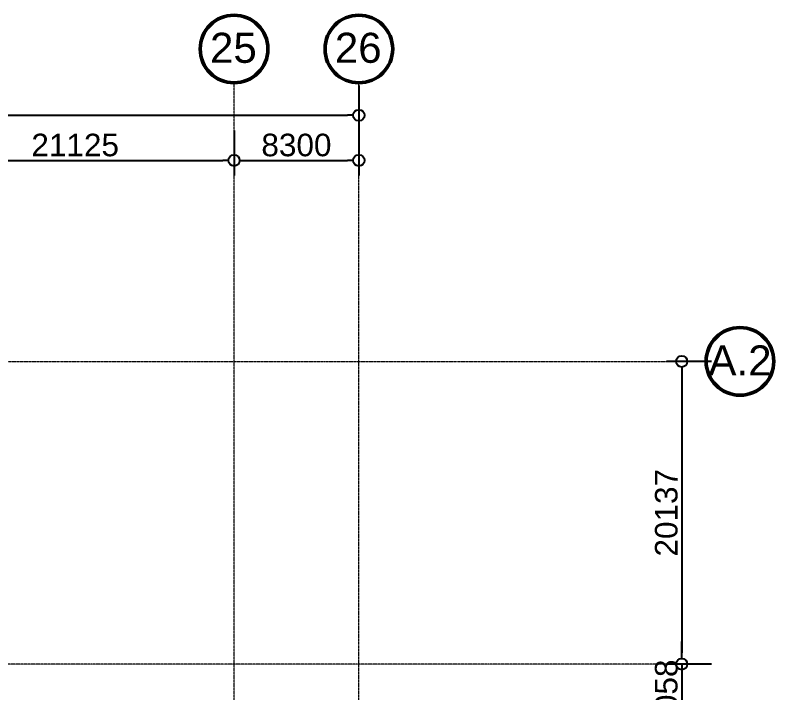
# Model space of a CAD drawing. Header units: millimetres. Extents: x -962357 to -591296, y -195428 to 59420.
# Drawn here: x -647468 to -597019, y 14339 to 59420 of the extents above; entities that cross this region are included whole.
import ezdxf

# ---------------------------------------------------------------- set-up
doc = ezdxf.new("R2010")
doc.units = ezdxf.units.MM
doc.linetypes.add('DPA_Grid _ Level 100', pattern=[10, 5.5, -1.6, 1.3, -1.6])
for name, color, linetype, lineweight in [('A-ANNO-DIMS', 1, 'Continuous', 9), ('S-GRID', 251, 'Continuous', 9), ('S-GRID-IDEN', 3, 'Continuous', 50)]:
    doc.layers.add(name, color=color, linetype=linetype, lineweight=lineweight)
doc.styles.add('Arial', font='arial.ttf', dxfattribs={"height": 2000})
doc.styles.add('Arial_1', font='arial.ttf', dxfattribs={"height": 1500})
doc.dimstyles.new('DPA-DIM-3_0_C-C', dxfattribs={"dimscale": 304.8, "dimtxt": 1530.3891, "dimasz": 2.46063, "dimexe": 3.28084, "dimexo": 0.0625, "dimgap": 0.82021, "dimtad": 1, "dimdec": 0, "dimzin": 0, "dimdsep": 46, "dimtxsty": 'Arial_1', "dimblk1": 'DOTBLANK', "dimblk2": 'DOTBLANK', "dimsah": 1, "dimcen": 0.09, "dimdle": 3.28084, "dimadec": 8, "dimazin": 0, "dimtfac": 1, "dimtdec": 4, "dimtix": 1, "dimtmove": 0, "dimatfit": 3, "dimfxl": 6.56168, "dimfxlon": 1, "dimtvp": 1, "dimtolj": 1, "dimtzin": 0, "dimarcsym": 2})

# ---------------------------------------------------------------- blocks, each defined once
blk = doc.blocks.new('_DotBlank')
at = {"color": 0, "linetype": 'ByBlock', "lineweight": -2}
blk.add_line((-0.5, 0), (-1, 0), dxfattribs=at)
blk.add_circle((0, 0), 0.5, dxfattribs=at)
blk = doc.blocks.new('DIMBLOCK1-4180-01 LOWER PLATFORM LEVEL - REFLECTED CEILING PLAN')
at = {"layer": 'A-ANNO-DIMS', "color": 0, "lineweight": -2, "transparency": 16777216}
for p, q in [((-913915, 54739), (-913915, 51758)), ((-624615, 54739), (-624615, 51758)), ((-913165, 52758), (-625365, 52758))]:
    blk.add_line(p, q, dxfattribs=at)
at = {"layer": 'Defpoints', "color": 0, "transparency": 16777216}
for p in [(-913915, 54758), (-624615, 54758), (-624615, 52758)]:
    blk.add_point(p, dxfattribs=at)
at = {"layer": 'A-ANNO-DIMS', "color": 0, "lineweight": -2, "transparency": 16777216, "xscale": 750, "yscale": 750, "zscale": 750, "rotation": 180}
blk.add_blockref('_DotBlank', (-913915, 52758), dxfattribs=at)
at = {"layer": 'A-ANNO-DIMS', "color": 0, "lineweight": -2, "transparency": 16777216, "xscale": 750, "yscale": 750, "zscale": 750}
blk.add_blockref('_DotBlank', (-624615, 52758), dxfattribs=at)
at = {"layer": 'A-ANNO-DIMS', "color": 0, "transparency": 16777216, "insert": (-769265, 53774), "char_height": 1500, "width": 8306.48, "attachment_point": 5, "style": 'Arial_1'}
blk.add_mtext('\\A1;289300', dxfattribs=at)
blk = doc.blocks.new('DIMBLOCK25-4180-01 LOWER PLATFORM LEVEL - REFLECTED CEILING PLAN')
at = {"layer": 'A-ANNO-DIMS', "color": 0, "lineweight": -2, "transparency": 16777216}
for p, q in [((-654040, 51739), (-654040, 48758)), ((-632915, 51739), (-632915, 48758)), ((-653290, 49758), (-633665, 49758))]:
    blk.add_line(p, q, dxfattribs=at)
at = {"layer": 'Defpoints', "color": 0, "transparency": 16777216}
for p in [(-654040, 51758), (-632915, 51758), (-632915, 49758)]:
    blk.add_point(p, dxfattribs=at)
at = {"layer": 'A-ANNO-DIMS', "color": 0, "lineweight": -2, "transparency": 16777216, "xscale": 750, "yscale": 750, "zscale": 750, "rotation": 180}
blk.add_blockref('_DotBlank', (-654040, 49758), dxfattribs=at)
at = {"layer": 'A-ANNO-DIMS', "color": 0, "lineweight": -2, "transparency": 16777216, "xscale": 750, "yscale": 750, "zscale": 750}
blk.add_blockref('_DotBlank', (-632915, 49758), dxfattribs=at)
at = {"layer": 'A-ANNO-DIMS', "color": 0, "transparency": 16777216, "insert": (-643478, 50774), "char_height": 1500, "width": 6922.07, "attachment_point": 5, "style": 'Arial_1'}
blk.add_mtext('\\A1;21125', dxfattribs=at)
blk = doc.blocks.new('DIMBLOCK26-4180-01 LOWER PLATFORM LEVEL - REFLECTED CEILING PLAN')
at = {"layer": 'A-ANNO-DIMS', "color": 0, "lineweight": -2, "transparency": 16777216}
for p, q in [((-632915, 51739), (-632915, 48758)), ((-624615, 51739), (-624615, 48758)), ((-632165, 49758), (-625365, 49758))]:
    blk.add_line(p, q, dxfattribs=at)
at = {"layer": 'Defpoints', "color": 0, "transparency": 16777216}
for p in [(-632915, 51758), (-624615, 51758), (-624615, 49758)]:
    blk.add_point(p, dxfattribs=at)
at = {"layer": 'A-ANNO-DIMS', "color": 0, "lineweight": -2, "transparency": 16777216, "xscale": 750, "yscale": 750, "zscale": 750, "rotation": 180}
blk.add_blockref('_DotBlank', (-632915, 49758), dxfattribs=at)
at = {"layer": 'A-ANNO-DIMS', "color": 0, "lineweight": -2, "transparency": 16777216, "xscale": 750, "yscale": 750, "zscale": 750}
blk.add_blockref('_DotBlank', (-624615, 49758), dxfattribs=at)
at = {"layer": 'A-ANNO-DIMS', "color": 0, "transparency": 16777216, "insert": (-628765, 50774), "char_height": 1500, "width": 5537.65, "attachment_point": 5, "style": 'Arial_1'}
blk.add_mtext('\\A1;8300', dxfattribs=at)
blk = doc.blocks.new('DIMBLOCK30-4180-01 LOWER PLATFORM LEVEL - REFLECTED CEILING PLAN')
at = {"layer": 'A-ANNO-DIMS', "color": 0, "lineweight": -2, "transparency": 16777216}
for p, q in [((-601165, 36390), (-604146, 36390)), ((-603146, 35640), (-603146, 17003)), ((-601165, 16253), (-604146, 16253))]:
    blk.add_line(p, q, dxfattribs=at)
at = {"layer": 'Defpoints', "color": 0, "transparency": 16777216}
for p in [(-601146, 36390), (-603146, 16253), (-601146, 16253)]:
    blk.add_point(p, dxfattribs=at)
at = {"layer": 'A-ANNO-DIMS', "color": 0, "lineweight": -2, "transparency": 16777216, "xscale": 750, "yscale": 750, "zscale": 750}
for p, rotation in [((-603146, 36390), 90), ((-603146, 16253), 270)]:
    blk.add_blockref('_DotBlank', p, dxfattribs=dict(at, rotation=rotation))
at = {"layer": 'A-ANNO-DIMS', "color": 0, "transparency": 16777216, "insert": (-604163, 26321), "char_height": 1500, "width": 6922.07, "attachment_point": 5, "rotation": 90, "style": 'Arial_1'}
blk.add_mtext('\\A1;20137', dxfattribs=at)
blk = doc.blocks.new('DIMBLOCK31-4180-01 LOWER PLATFORM LEVEL - REFLECTED CEILING PLAN')
at = {"layer": 'A-ANNO-DIMS', "color": 0, "lineweight": -2, "transparency": 16777216}
for p, q in [((-603146, 17003), (-603146, 17753)), ((-601165, 16253), (-604146, 16253)), ((-603146, 16253), (-603146, 12195)), ((-601165, 12195), (-604146, 12195)), ((-603146, 11445), (-603146, 10695))]:
    blk.add_line(p, q, dxfattribs=at)
at = {"layer": 'Defpoints', "color": 0, "transparency": 16777216}
for p in [(-601146, 16253), (-603146, 12195), (-601146, 12195)]:
    blk.add_point(p, dxfattribs=at)
at = {"layer": 'A-ANNO-DIMS', "color": 0, "lineweight": -2, "transparency": 16777216, "xscale": 750, "yscale": 750, "zscale": 750}
for p, rotation in [((-603146, 16253), 270), ((-603146, 12195), 90)]:
    blk.add_blockref('_DotBlank', p, dxfattribs=dict(at, rotation=rotation))
at = {"layer": 'A-ANNO-DIMS', "color": 0, "transparency": 16777216, "insert": (-604162, 14224), "char_height": 1500, "width": 5537.65, "attachment_point": 5, "rotation": 90, "style": 'Arial_1'}
blk.add_mtext('\\A1;4058', dxfattribs=at)
blk = doc.blocks.new('DIMBLOCK45-4180-01 LOWER PLATFORM LEVEL - REFLECTED CEILING PLAN')
at = {"layer": 'A-ANNO-DIMS', "color": 0, "lineweight": -2, "transparency": 16777216}
for p, q in [((-601165, 36390), (-604146, 36390)), ((-603146, 35640), (-603146, 17003)), ((-601165, 16253), (-604146, 16253))]:
    blk.add_line(p, q, dxfattribs=at)
at = {"layer": 'Defpoints', "color": 0, "transparency": 16777216}
for p in [(-601146, 36390), (-603146, 16253), (-601146, 16253)]:
    blk.add_point(p, dxfattribs=at)
at = {"layer": 'A-ANNO-DIMS', "color": 0, "lineweight": -2, "transparency": 16777216, "xscale": 750, "yscale": 750, "zscale": 750}
for p, rotation in [((-603146, 36390), 90), ((-603146, 16253), 270)]:
    blk.add_blockref('_DotBlank', p, dxfattribs=dict(at, rotation=rotation))
at = {"layer": 'A-ANNO-DIMS', "color": 0, "transparency": 16777216, "insert": (-604163, 26321), "char_height": 1500, "width": 6922.07, "attachment_point": 5, "rotation": 90, "style": 'Arial_1'}
blk.add_mtext('\\A1;20137', dxfattribs=at)
blk = doc.blocks.new('DIMBLOCK46-4180-01 LOWER PLATFORM LEVEL - REFLECTED CEILING PLAN')
at = {"layer": 'A-ANNO-DIMS', "color": 0, "lineweight": -2, "transparency": 16777216}
for p, q in [((-603146, 17003), (-603146, 17753)), ((-601165, 16253), (-604146, 16253)), ((-603146, 16253), (-603146, 12195)), ((-601165, 12195), (-604146, 12195)), ((-603146, 11445), (-603146, 10695))]:
    blk.add_line(p, q, dxfattribs=at)
at = {"layer": 'Defpoints', "color": 0, "transparency": 16777216}
for p in [(-601146, 16253), (-603146, 12195), (-601146, 12195)]:
    blk.add_point(p, dxfattribs=at)
at = {"layer": 'A-ANNO-DIMS', "color": 0, "lineweight": -2, "transparency": 16777216, "xscale": 750, "yscale": 750, "zscale": 750}
for p, rotation in [((-603146, 16253), 270), ((-603146, 12195), 90)]:
    blk.add_blockref('_DotBlank', p, dxfattribs=dict(at, rotation=rotation))
at = {"layer": 'A-ANNO-DIMS', "color": 0, "transparency": 16777216, "insert": (-604162, 14224), "char_height": 1500, "width": 5537.65, "attachment_point": 5, "rotation": 90, "style": 'Arial_1'}
blk.add_mtext('\\A1;4058', dxfattribs=at)
blk = doc.blocks.new('Grid - 100 Scale-2291345-4180-01 LOWER PLATFORM LEVEL - REFLECTED CEILING PLAN')
at = {"layer": 'S-GRID-IDEN'}
blk.add_circle((0, 0), 4.5, dxfattribs=at)
blk = doc.blocks.new('C-1-PP19-AR-4180-01-B_20250908-040939_EXDOWNLIGHT')
at = {"layer": 'S-GRID-IDEN', "xscale": 499.9999999999995, "yscale": 499.9999999999995, "zscale": 499.9999999999995}
for p in [(111765, 53590), (120065, 53590)]:
    blk.add_blockref('Grid - 100 Scale-2291345-4180-01 LOWER PLATFORM LEVEL - REFLECTED CEILING PLAN', p, dxfattribs=at)
at = {"layer": 'S-GRID-IDEN', "xscale": 499.9999999999995, "yscale": 499.9999999999995, "zscale": 499.9999999999995, "rotation": 270}
blk.add_blockref('Grid - 100 Scale-2291345-4180-01 LOWER PLATFORM LEVEL - REFLECTED CEILING PLAN', (145411, 32810), dxfattribs=at)

msp = doc.modelspace()

# ---------------------------------------------------------------- linework, layer by layer
at = {"layer": 'S-GRID', "linetype": 'DPA_Grid _ Level 100'}
for p, q in [((-632915, -30741.3), (-632915, 54920.2)), ((-624615, -30741.3), (-624615, 54920.2)), ((-676280, 36390), (-601518.7, 36390)), ((-601518.7, 16253), (-954682, 16253))]:
    msp.add_line(p, q, dxfattribs=at)

# ---------------------------------------------------------------- block references
msp.add_blockref('C-1-PP19-AR-4180-01-B_20250908-040939_EXDOWNLIGHT', (-744680, 3580))

# ---------------------------------------------------------------- texts
at = {"layer": 'S-GRID-IDEN', "lineweight": 9, "char_height": 2000, "attachment_point": 1, "style": 'Arial'}
for s, insert, width in [('25', (-634509, 58249.7), 3767.931), ('26', (-626209, 58249.7), 3767.931), ('A.2', (-601362.6, 37452.3), 5130.8)]:
    msp.add_mtext(s, dxfattribs=dict(at, insert=insert, width=width))

# ---------------------------------------------------------------- dimensions: what is measured, and where the dimension line sits
at = {"layer": 'A-ANNO-DIMS'}
for base, p1, p2, override, picture, middle in [((-624615, 52758), (-913915, 54758), (-624615, 54758), {"dimpost": '<>', "dimfxl": 289300}, 'DIMBLOCK1-4180-01 LOWER PLATFORM LEVEL - REFLECTED CEILING PLAN', (-769265, 53774.4)), ((-632915, 49758), (-654040, 51758), (-632915, 51758), {"dimpost": '<>', "dimfxl": 21125}, 'DIMBLOCK25-4180-01 LOWER PLATFORM LEVEL - REFLECTED CEILING PLAN', (-643477.5, 50773.9)), ((-624615, 49758), (-632915, 51758), (-624615, 51758), {"dimpost": '<>', "dimfxl": 8300}, 'DIMBLOCK26-4180-01 LOWER PLATFORM LEVEL - REFLECTED CEILING PLAN', (-628765, 50774.4))]:
    dim = msp.add_linear_dim(base=base, p1=p1, p2=p2, dimstyle='DPA-DIM-3_0_C-C', override=override, dxfattribs=at)
    dim.commit()
    dim.dimension.update_dxf_attribs({"geometry": picture, "text_midpoint": middle})
for base, p1, p2, override, picture, middle in [((-603146.2, 16253), (-601146.2, 36390), (-601146.2, 16253), {"dimpost": '<>', "dimfxl": 20137.000087}, 'DIMBLOCK30-4180-01 LOWER PLATFORM LEVEL - REFLECTED CEILING PLAN', (-604162.6, 26321.5)), ((-603146.2, 16253), (-601146.2, 36390), (-601146.2, 16253), {"dimpost": '<>', "dimfxl": 20137.000087}, 'DIMBLOCK45-4180-01 LOWER PLATFORM LEVEL - REFLECTED CEILING PLAN', (-604162.6, 26321.5)), ((-603146.2, 12195), (-601146.2, 16253), (-601146.2, 12195), {"dimpost": '<>', "dimfxl": 4057.997178}, 'DIMBLOCK31-4180-01 LOWER PLATFORM LEVEL - REFLECTED CEILING PLAN', (-604162.1, 14224)), ((-603146.2, 12195), (-601146.2, 16253), (-601146.2, 12195), {"dimpost": '<>', "dimfxl": 4057.997178}, 'DIMBLOCK46-4180-01 LOWER PLATFORM LEVEL - REFLECTED CEILING PLAN', (-604162.1, 14224))]:
    dim = msp.add_linear_dim(base=base, p1=p1, p2=p2, angle=90, dimstyle='DPA-DIM-3_0_C-C', override=override, dxfattribs=at)
    dim.commit()
    dim.dimension.update_dxf_attribs({"geometry": picture, "text_midpoint": middle})

doc.saveas('drawing.dxf')
